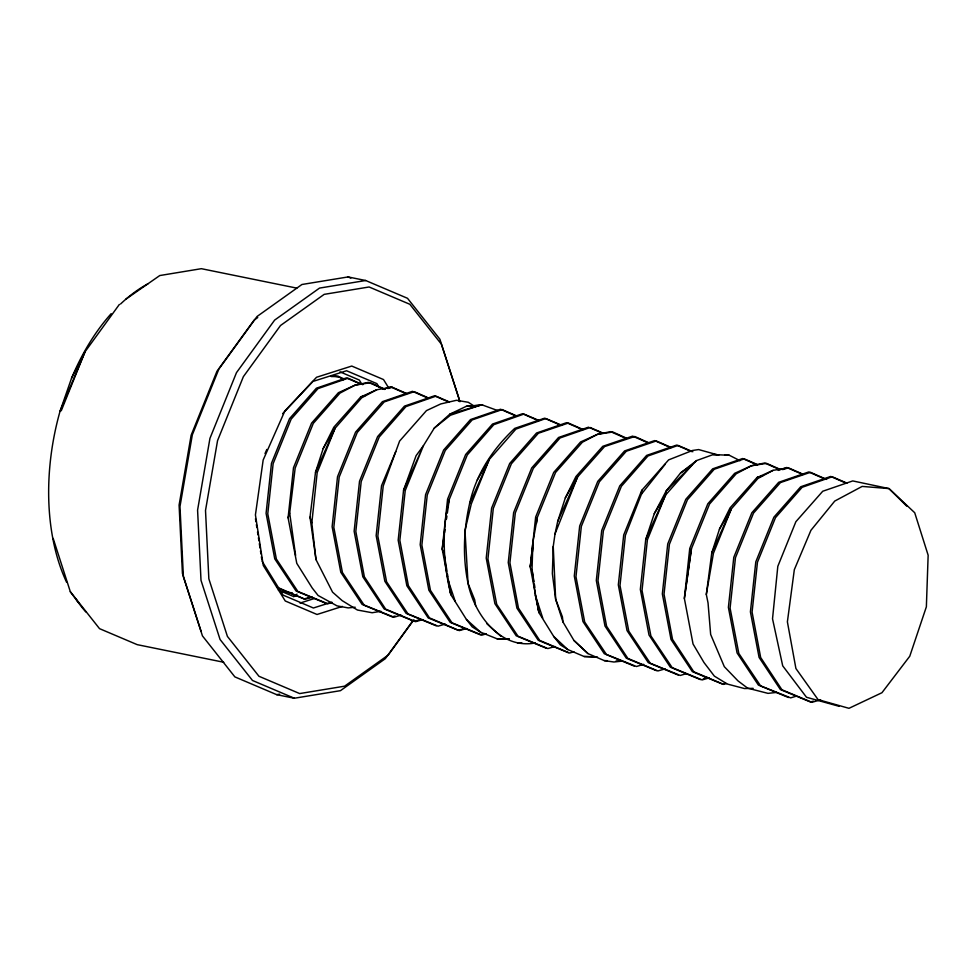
<?xml version="1.0" encoding="UTF-8"?>
<svg xmlns="http://www.w3.org/2000/svg" width="977" height="977" viewBox="0 0 977 977"><rect width="100%" height="100%" fill="white"/><g stroke="black" fill="none" stroke-linecap="round" stroke-linejoin="round"><path stroke-width="1.47" d="M597.472 657.045L584.124 656.507L567.832 649.583L560.261 644.759L553.703 636.442L538.938 612.616L535.396 595.469L532.025 569.591L532.892 542.333L537.326 517.395L555.571 472.465L582.377 442.227L597.606 434.289L610.588 431.651L625.39 438.123M648.716 443.143L632.632 436.121L602.772 446.318L575.954 476.532L565.341 497.855L557.659 521.535L555.021 533.906L553.238 546.473L552.359 573.597L555.657 599.267L562.984 622.007L573.951 640.472L587.983 653.601L604.287 660.611L613.886 662.003L621.97 661.124L616.072 660.953M686.049 673.739L680.273 675.449L650.267 663.249L628.785 631.166L620.004 585.516L625.39 535.311L641.449 494.13L641.767 490.344L668.634 459.886L692.473 450.482L698.64 449.567L717.13 454.708M380.92 611.272L372.139 612.738L357.399 610.014L342.194 600.647L332.559 592.147L315.986 559.601L311.81 522.988L317.183 472.599L335.074 428.256L361.649 397.847L376.78 389.725L392.082 387.185L406.847 393.621M532.892 542.333L530.267 567.063L538.938 612.616L537.265 602.235M355.188 607.23L348.166 607.902L337.041 605.874L318.099 595.481L312.213 587.995L296.776 563.338L288.093 517.786L293.479 467.775L311.553 423.151L338.408 392.693L355.091 385.133L368.427 382.361L384.572 389.444M497.794 410.609L482.687 405.101L480.562 405.125L466.347 406.298L449.86 414.138L434.276 428.097L423.444 445.659L416.092 455.685L403.562 490.173L398.176 540.183L406.847 585.736L428.17 617.879L458.237 630.299L464.002 628.626M739.98 460.68L729.343 455.282L713.198 454.561L696.589 460.57L680.566 472.978L666.155 491.016L654.285 513.633L645.724 539.451L640.338 589.461L649.009 635.013L670.332 667.157L700.399 679.589M288.093 517.786L289.68 513.035L295.164 468.117L313.287 423.395L339.947 393.133L355.091 385.133L370.21 382.715L384.962 389.2M315.986 559.601L310.014 517.163L315.498 472.257L323.179 448.577L333.804 427.242L360.623 397.028L376.78 389.725M779.499 469.485L764.686 463L751.35 465.773L736.194 473.784L709.558 504.022L691.435 548.756L684.364 598.425L693.035 643.977L703.99 662.54L714.358 676.121L727.376 684.059L744.425 688.541L753.157 688.358M776.349 692.437L768.007 693.365L747.649 688.162L738.026 680.92L724.323 666.68L710.658 634.452L708.044 602.956L706.31 594.456L711.769 552.884L719.438 529.216L730.063 507.881L756.882 477.668L773.076 470.352L788.354 467.824L803.131 474.26M444.132 535.591L442.202 549.135L450.873 594.7L466.456 619.516L472.196 626.843L480.647 632.217L497.037 638.787L509.261 639.031M444.559 532.587L444.987 529.571M446.489 519.043L446.916 516.027M447.344 513.023L449.261 499.467L467.275 454.94L493.812 424.665L523.928 414.065L538.669 420.342M531.976 555.021L530.267 567.063L535.652 517.053L553.715 472.428L580.57 441.97L597.606 434.289L612.848 432.005L626.196 438.062M532.404 552.005L533.039 547.499M536.471 523.416L537.326 517.395M691.435 548.756L684.364 598.425L689.75 548.415L707.812 503.79L734.667 473.332L751.35 465.773L766.505 463.354L779.915 469.253M709.265 677.843L702.109 679.931L672.213 667.67L650.902 635.917L642.036 590.45L647.397 539.793L665.532 495.07L666.155 491.016L696.589 460.57M449.261 499.467C441.482 530.841 443.192 563.497 450.873 594.7L448.443 579.959M560.664 425.239L544.592 418.205L514.732 428.39C492.823 448.895 476.117 474.04 469.607 503.607C463.623 529.778 462.536 556.951 468.032 583.293C474.187 614.179 500.077 649.595 535.225 642.976L532.27 642.976M706.31 594.456L713.442 553.226L731.37 508.846L757.969 478.437L773.076 470.352M66.619 582.304A185.239 112.477 -78.5 0 1 60.049 411.232L71.553 378.197L85.023 351.793L119.377 304.409M555.021 533.906L577.59 476.935L604.531 446.599L634.745 436.487L649.412 443.07M473.32 405.54L468.276 402.28L456.479 400.289L440.761 403.941L426.46 410.609L399.605 441.067L383.216 486.033L377.843 536.092L386.587 581.791L407.983 613.874L438.05 626.172L445.268 624.047M61.246 410.767L85.023 351.793L60.037 411.232M641.767 490.344L623.705 534.969L618.319 584.881L627.014 630.568L648.288 662.65L678.368 675.107M395.758 451.545L381.543 485.691L376.157 535.616L384.853 581.303L406.139 613.385L436.206 625.83M265.011 453.584L266.831 449.457M315.498 472.257L335.074 428.256L323.179 448.577M469.607 503.607L489.245 459.508L515.917 429.086L545.789 418.535L561.934 425.361M711.769 552.884L731.37 508.846L719.438 529.216M403.562 490.173L423.444 445.659L405.235 490.515L399.849 540.305L408.374 585.687L429.477 617.891L459.3 630.617L466.615 628.529M557.659 521.535L577.59 476.935L565.341 497.855M645.724 539.451L665.532 495.07L692.51 464.588L680.566 472.978M477.277 479.939L489.245 459.508L471.28 503.949L464.979 530.499L468.032 583.293L474.688 599.841L475.628 605.655M654.285 513.633L665.532 495.07M413.906 619.723L388.26 655.042L344.588 686.184L299.67 693.572L258.954 676.267L227.409 636.393L208.846 578.799L205.512 510.446L217.553 440.627L243.371 376.658L280.521 325.5L324.193 294.358L369.111 286.982L409.827 304.274L441.372 344.148L459.935 401.742M412.844 620.774L385.317 658.669L340.46 690.666L294.309 698.237L276.699 694.659L234.871 676.89L202.459 635.917L183.395 576.76L179.976 506.526L192.335 434.789L218.872 369.062L257.036 316.499L301.905 284.502L348.056 276.931L365.667 280.509L407.494 298.29L439.906 339.251L458.97 398.421L459.117 401.4M641.449 494.13L665.19 464.246M282.658 413.662L312.933 381.445L346.566 370.747L376.902 383.643L379.235 387.405M434.276 428.097L450.397 415.262L480.562 405.125L449.86 414.138M278.372 590.12L293.735 596.568L297.032 594.126M257.745 317.537L254.105 320.126L216.955 371.284L191.138 435.253L179.096 505.072L182.43 573.426L200.993 631.02M125.874 299.17L159.764 275.551L201.36 268.687L296.861 288.13M293.735 596.568L296.556 595.506M588.569 427.169L558.551 437.488L531.696 467.946L513.633 512.571L508.248 562.581L516.918 608.134L538.242 640.277L568.309 652.709M364.885 395.575L360.623 397.028L364.909 395.685M383.375 389.273L390.482 386.843L405.223 393.291M762.573 475.738L756.882 477.668L762.61 475.884M778.205 470.401L786.741 467.482L802.825 474.504M300 603.078L314.008 598.62M331.618 602.211L313.397 607.999L283.074 595.115L262.068 561.189M342.39 606.412L317.024 614.484L285.272 600.989L263.277 565.463L255.424 514.916L263.167 460.008L284.832 411.012L316.536 377.269L351.757 366.057L383.509 379.552L389.005 388.443M387.796 388.528L392.082 387.185M782.638 469.619L788.354 467.824M796.402 696.137L790.662 697.871L760.607 685.878L738.82 653.454L730.088 608.121L735.461 557.708L753.499 513.133L780.452 482.577L810.458 472.306L826.603 479.414M643.648 664.348L636.467 666.497L606.436 654.468L584.698 622.056L575.978 576.723L581.352 526.347L599.377 481.795L626.306 451.252L656.3 440.945L671.114 447.442M332.229 602.467L327.857 603.774L297.851 591.427L276.369 559.027L267.771 513.755L273.145 463.635L291.158 419.109L318.013 388.602L347.995 378.221L362.821 384.682M486.338 633.829L481.954 635.123L451.972 622.789L430.466 590.364L421.869 545.129L427.254 494.997L445.268 450.458L472.16 419.927L502.141 409.583L516.967 416.055M309.904 597.265L304.128 598.95L279.532 588.777M395.074 616.023L392.192 616.866L362.125 604.433L340.802 572.29L332.131 526.737L337.517 476.727L355.579 432.115L382.434 401.657L412.453 391.325L428.61 398.396M401.12 615.131L393.987 617.208L364.091 605.032L342.438 572.546L333.816 527.311L339.19 477.069L357.252 432.457L384.23 401.913L414.248 391.667L429.037 398.201M418.535 620.077L414.211 621.348L384.144 608.915L362.821 576.772L354.138 531.219L359.524 481.209L377.598 436.597L404.454 406.139L434.472 395.807L449.273 402.292M484.58 633.523L480.244 634.781L450.189 622.361L428.866 590.218L420.183 544.665L425.569 494.655L443.643 450.031L470.499 419.573L500.517 409.241L516.662 416.324M703.281 678.746L707.604 677.476M725.3 683.216L722.418 684.059L692.351 671.639L671.028 639.495L662.345 593.943L667.731 543.933L685.805 499.308L712.66 468.85L742.679 458.531L756.137 464.417M813.352 701.144L810.47 701.987L780.403 689.554L759.08 657.411L750.409 611.858L755.795 561.848L773.857 517.224L800.713 486.766L830.731 476.446L845.545 482.931M665.093 668.879L657.887 670.955L627.869 658.437L606.595 626.233L597.985 580.729L603.371 530.829L621.384 486.29L647.971 455.978L678.062 445.427L692.827 451.74M555.009 646.505L547.841 648.557L517.969 636.186L496.719 604.348L487.926 558.978L493.3 508.431L511.386 463.77L538.364 433.251L568.406 423.029L583.184 429.575M820.582 699.825L811.911 702.316L781.942 689.774L760.668 657.521L752.082 612.09L757.468 562.19L775.494 517.651L802.129 487.303L832.209 476.776L846.974 483.127M422.797 619.601L415.579 621.677L385.646 609.111L364.372 576.809L355.823 531.451L361.209 481.551L379.223 437.012L405.919 406.627L435.962 396.149L449.408 401.938M573.939 651.793L569.603 653.027L539.731 640.448L518.457 608.097L509.921 562.813L515.306 512.913L533.32 468.374L560.077 437.952L590.096 427.499L603.554 433.324M726.522 683.558L723.615 684.388L693.804 671.785L672.53 639.385L664.03 594.175L669.416 544.274L687.429 499.748L714.224 469.265L744.23 458.86L757.7 464.71M312.432 597.179L305.105 599.255L276.638 587.03M365.667 280.509L319.516 288.093L274.647 320.09L236.483 372.64L209.945 438.368L197.586 510.104L201.006 580.338L220.069 639.495L252.481 680.468L294.309 698.237M276.699 694.659L279.666 694.171M466.347 406.298L482.687 405.101M517.456 642.939L521.901 642.951M497.037 638.787L508.919 638.824M331.056 376.536L338.616 376.585L344.539 379.088M584.124 656.507L595.885 656.813M604.287 660.611L607.242 660.696M713.198 454.561L719.072 454.818M724.934 455.087L729.343 455.282M331.13 376.035L338.616 376.585L343.391 379.772M280.582 591.732L292.282 592.783M331.411 375.766L338.616 376.585M223.745 662.259L137.195 644.649L99.52 628.651L70.32 591.708L53.173 538.412M839.084 706.298L806.501 697.273L782.711 665.85L772.526 618.807L777.814 566.33L795.876 521.706L822.732 491.248L852.75 480.928L888.997 488.585L914.716 512.742L928.15 555.229L926.367 606.815L909.77 656.226L881.95 692.717L848.976 708.313L818.067 699.617L795.913 668.524L787.389 621.836L794.325 569.689L810.934 530.303L834.749 501.067L862.154 486.412L888.997 488.585L906.778 506.184M788.463 697.505L758.396 685.072L737.073 652.929L728.39 607.376L733.776 557.366L751.85 512.754L778.706 482.296L808.724 471.964L824.869 479.035M656.373 670.625L626.306 658.193L604.983 626.049L596.312 580.497L601.698 530.487L619.76 485.874L646.615 455.416L676.634 445.085L691.435 451.569M634.354 666.143L604.287 653.723L582.964 621.58L574.293 576.015L579.679 526.017L597.741 481.392L624.596 450.934L654.614 440.603L670.772 447.674M546.29 648.227L516.235 635.795L494.899 603.652L486.228 558.099L491.614 508.089L509.689 463.477L536.544 433.006L566.562 422.687L581.364 429.172M326.147 603.42L296.08 591L274.757 558.856L266.086 513.304L271.472 463.293L289.534 418.669L316.389 388.211L346.408 377.891L361.209 384.364M348.056 276.931L350.841 278.115M339.984 371.846L359.292 380.053L361.624 383.827M589.913 427.755L602.027 433.055M538.681 420.794L522.524 413.723L492.506 424.055L465.65 454.513L447.588 499.137L442.202 549.135L444.059 553.446L446.977 571.13M486.827 623.692L501.067 636.406M466.456 619.516L480.647 632.217M573.951 640.472L587.983 653.601M553.703 636.442L567.832 649.583M70.32 591.708L78.258 602.406A185.203 112.453 -78.5 0 0 85.817 611.907M447.661 578.995L455.245 601.417M535.396 595.469L542.736 618.062M310.014 517.163L311.81 522.988M447.466 574.073L447.954 577.016M532.025 569.591L533.93 581.462M534.407 584.429L534.883 587.397M255.485 518.763L255.937 521.694M256.389 524.612L256.841 527.543M257.525 531.928L257.977 534.859M258.429 537.777L258.893 540.708M259.345 543.639L260.029 548.024M260.48 550.955L260.932 553.874M261.384 556.805L261.836 559.723M289.68 513.035L295.616 555.388M562.984 622.007L562.398 616.829L555.657 599.267L553.238 546.473M78.245 602.418A185.239 112.477 -78.5 0 1 75.888 598.95M71.541 378.221A185.203 112.453 -78.5 0 1 111.17 313.678M120.537 304.03A185.203 112.453 -78.5 0 1 148.04 283.745"/></g></svg>
